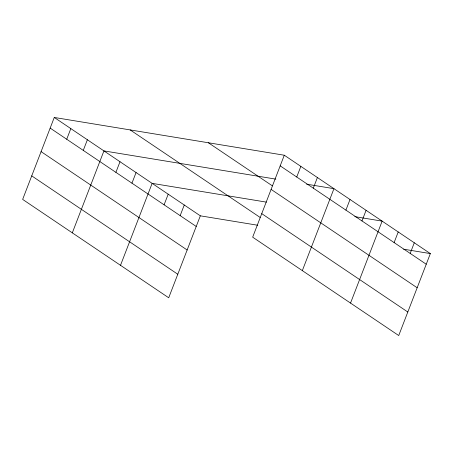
<?xml version="1.0" encoding="UTF-8"?>
<svg xmlns="http://www.w3.org/2000/svg" width="453" height="453" viewBox="0 0 453 453"><rect width="100%" height="100%" fill="white"/><g stroke="black" fill="none" stroke-linecap="round" stroke-linejoin="round"><path stroke-width="0.68" d="M54.269 117.457L22.65 199.405L168.709 297.774L200.334 215.826L54.269 117.457L284.291 155.226L430.35 253.595L398.731 335.543L252.666 237.174L284.291 155.226M66.721 139.247L70.827 128.607M83.273 150.396L87.378 139.756M72.31 232.853L103.93 150.9L275.826 179.128M115.894 172.361L120 161.721M131.959 183.182L136.064 172.542M120.509 265.311L152.129 183.363L266.443 202.134M164.094 204.824L168.199 194.184M180.158 215.645L184.263 205.005M296.738 177.015L300.843 166.376M313.295 188.165L317.4 177.525M302.332 270.622L333.952 188.669L306.596 184.178M345.911 210.13L350.016 199.49M361.981 220.951L366.086 210.311M350.531 303.08L382.151 221.132L354.795 216.642M394.11 242.593L398.215 231.953M410.18 253.414L414.285 242.774M200.334 215.826L257.774 225.254M403.68 249.212L430.35 253.595M280.186 165.866L426.245 264.229M208.386 142.763L272.389 185.866M271.104 189.399L417.162 287.763M261.749 213.646L407.808 312.009M130.175 129.92L260.169 217.468M50.164 128.097L196.228 226.46M41.087 151.63L187.146 249.994M31.733 175.877L177.791 274.241"/></g></svg>
